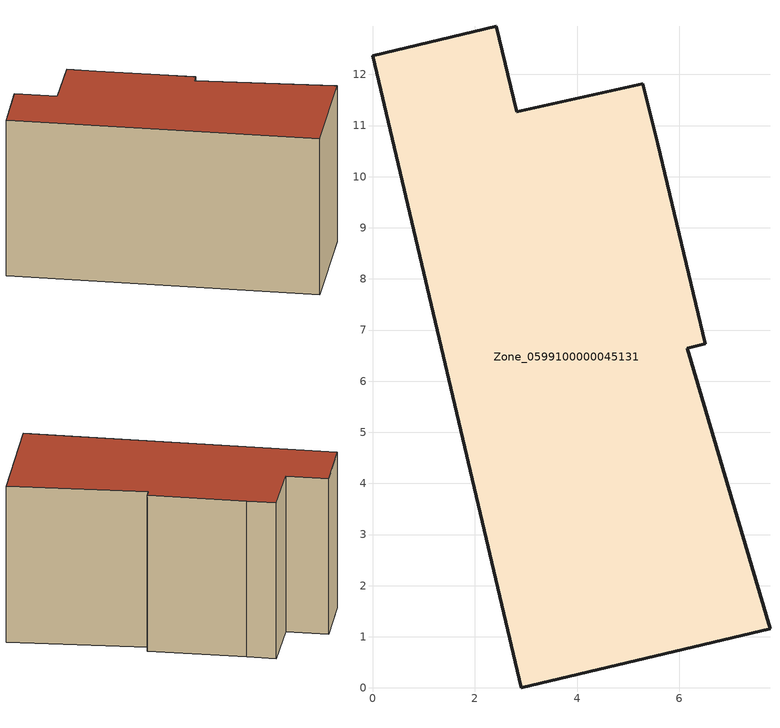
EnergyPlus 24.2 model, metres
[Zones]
Zone_0599100000045131
 floor ground (C_G): 7.78,1.15 2.91,0 0,12.37 2.42,12.95 2.82,11.27 5.29,11.81 5.58,10.64 6.5,6.73 6.15,6.65 z0
 wall outside (C_F): 0,12.37 2.91,0 7.78,1.15 6.15,6.65 6.5,6.73 5.58,10.64 5.29,11.81 2.82,11.27 2.42,12.95 0,12.37 z0:6.91
 roof outside (C_R): 2.91,0 7.78,1.15 6.15,6.65 6.5,6.73 5.58,10.64 5.29,11.81 2.82,11.27 2.42,12.95 0,12.37 z6.91
[BUILDING]
Pand.0599100000045131: North Axis=0; Terrain=City; Loads Convergence Tolerance Value=0.04; Temperature Convergence Tolerance Value=0.4; Solar Distribution=FullExterior; Maximum Number of Warmup Days=25; Minimum Number of Warmup Days=1
[Site:Location]
Rotterdam.The.Hague.AP_ZH_NLD Design_Conditions: Latitude=51.96; Longitude=4.45; Time Zone=1; Elevation=-4.5
[SITE:GROUNDTEMPERATURE:BUILDINGSURFACE]
18, 18, 18, 18, 18, 18, 18, 18, 18, 18, 18, 18
[MATERIAL] Thermal Absorptance=0.9; Solar Absorptance=0.7; Visible Absorptance=0.7
Name | Roughness | Thickness | Conductivity | Density | Specific Heat
G.TI.1992-2005 | MediumSmooth | 0.15 | 0.06 | 540 | 1210
F.TI.1992-2005 | Rough | 0.3 | 0.12 | 1920 | 840
R.TI.1992-2005 | MediumRough | 0.2 | 0.08 | 1500 | 1000
[CONSTRUCTION]
C_G: G.TI.1992-2005
C_F: F.TI.1992-2005
C_R: R.TI.1992-2005
[ZONE]
Zone_0599100000045131: Type=1; Multiplier=1; Ceiling Height=Autocalculate; Volume=Autocalculate; Floor Area=autocalculate; Part of Total Floor Area=Yes
[ZONEINFILTRATION:DESIGNFLOWRATE]
Infil_Zone_0599100000045131: Zone or ZoneList or Space or SpaceList=Zone_0599100000045131; Schedule=AlwaysOn; Design Flow Rate Calculation Method=Flow/Area; Flow Rate per Floor Area=0.0015; Constant Term Coefficient=1; Temperature Term Coefficient=0; Velocity Term Coefficient=0; Velocity Squared Term Coefficient=0
[HVACTEMPLATE:ZONE:IDEALLOADSAIRSYSTEM]
Zone_0599100000045131: Maximum Heating Supply Air Temperature=50; Minimum Cooling Supply Air Temperature=13; Maximum Heating Supply Air Humidity Ratio=0.0156; Minimum Cooling Supply Air Humidity Ratio=0.0077; Heating Limit=NoLimit; Cooling Limit=NoLimit; Dehumidification Control Type=ConstantSensibleHeatRatio; Cooling Sensible Heat Ratio=0.7; Dehumidification Setpoint=60; Humidification Control Type=None; Humidification Setpoint=30; Outdoor Air Method=None; Outdoor Air Flow Rate per Person=0.00944; Outdoor Air Flow Rate per Zone Floor Area=0; Outdoor Air Flow Rate per Zone=0; Demand Controlled Ventilation Type=None; Outdoor Air Economizer Type=NoEconomizer; Heat Recovery Type=None; Sensible Heat Recovery Effectiveness=0.7; Latent Heat Recovery Effectiveness=0.65
[ZONECONTROL:THERMOSTAT]
ThermostatControl_Zone_0599100000045131: Zone or ZoneList=Zone_0599100000045131; Control Type Schedule=DualSetpointControlType; Control 1=Thermostat_Zone_0599100000045131; Temperature Difference Between Cutout And Setpoint=0
[THERMOSTATSETPOINT:DUALSETPOINT]
Thermostat_Zone_0599100000045131: Heating Setpoint Temperature Schedule=HeatingSetpoint_Zone_0599100000045131; Cooling Setpoint Temperature Schedule=CoolingSetpoint_Zone_0599100000045131
[SCHEDULE:COMPACT]
HeatingSetpoint_Zone_0599100000045131: Through: 12/31, For: AllDays, Until: 24:00, 21
CoolingSetpoint_Zone_0599100000045131: Through: 12/31, For: AllDays, Until: 24:00, 24
DualSetpointControlType: Through: 12/31, For: AllDays, Until: 24:00, 4
AlwaysOn: Through: 12/31, For: AllDays, Until: 24:00, 1
